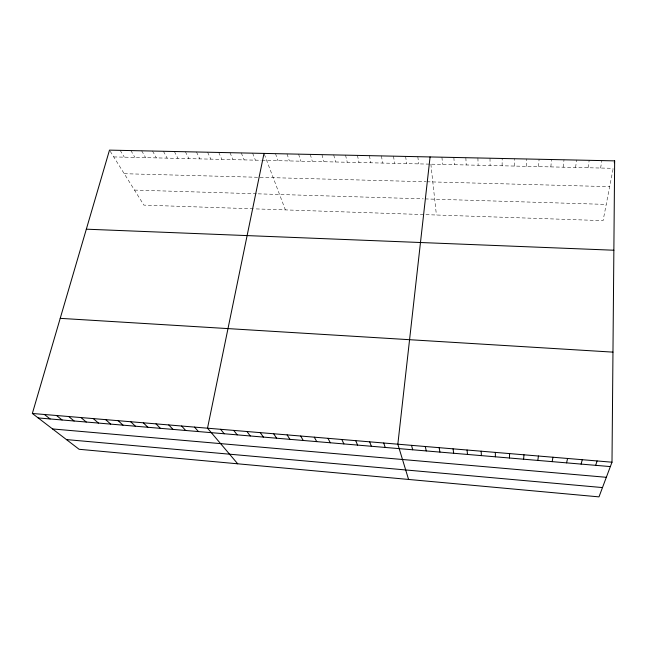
<?xml version="1.0" encoding="UTF-8"?>
<svg xmlns="http://www.w3.org/2000/svg" width="647" height="647" viewBox="0 0 647 647"><rect width="100%" height="100%" fill="white"/><g stroke="black" fill="none" stroke-linecap="round" stroke-linejoin="round"><path stroke-width="0.49" stroke-dasharray="3.23 2.43" d="M502.112 165.786L502.177 158.475M514.203 166.061L514.414 158.733M526.359 166.344L526.715 159M538.571 166.619L539.08 159.259M550.848 166.902L551.511 159.526M563.189 167.185L564.006 159.793M575.595 167.468L576.566 160.06M588.066 167.751L589.191 160.327M600.602 168.034L601.888 160.593M613.033 169.215L603.077 220.643L254.287 208.852M113.743 156.922L261.024 160.286M261.962 160.31L613.21 168.325M124.248 173.711L425.936 181.758M426.915 181.783L609.66 186.66M134.487 190.081L256.309 193.776M258.234 193.841L423.251 198.855M425.152 198.912L606.215 204.412M253.349 208.819L143.901 205.123L109.489 150.128M120.172 150.355L124.313 157.164M130.904 150.581L134.94 157.407M141.693 150.816L145.624 157.65M152.538 151.042L156.356 157.9M163.432 151.277L167.136 158.143M174.383 151.511L177.974 158.394M185.39 151.738L188.867 158.636M196.453 151.98L199.818 158.887M207.574 152.215L210.817 159.138M218.743 152.449L221.872 159.388M229.976 152.692L232.985 159.647M241.266 152.927L244.154 159.898M252.613 153.169L255.387 160.157M264.348 154.285L285.376 209.903M275.485 153.654L278.008 160.674M287.009 153.905L289.403 160.933M298.59 154.148L300.863 161.192M310.236 154.398L312.38 161.459M321.939 154.641L323.953 161.718M333.706 154.892L335.583 161.985M345.53 155.143L347.277 162.251M357.419 155.401L359.036 162.518M369.372 155.652L370.852 162.793M381.382 155.911L382.733 163.06M393.457 156.162L394.67 163.335M405.604 156.42L406.672 163.61M417.808 156.679L418.738 163.885M430.87 164.16L436.41 215.006M441.941 157.197L442.588 164.427M453.862 157.447L454.372 164.702M465.848 157.706L466.22 164.969M477.898 157.957L478.125 165.244M490.005 158.216L490.086 165.511"/><path stroke-width="0.97" d="M611.997 462.201L614.65 160.868L109.489 150.128L32.35 413.473L79.104 449.285L598.993 496.872L611.997 462.201L32.35 413.473M509.44 458.011L509.618 453.596M523.601 459.208L523.981 454.801M430.077 156.946L397.84 444.198L408.58 479.443M537.835 460.421L538.425 456.014M552.166 461.643L552.959 457.235M614.286 162.729L614.65 160.868M264.016 153.412L207.509 428.193L237.716 463.802M566.578 462.864L567.581 458.464M581.079 464.093L582.292 459.702M595.669 465.339L597.1 460.947M86.334 229.184L613.866 250.227M60.211 318.348L612.968 352.13M38.197 417.946L610.347 466.584M52.553 428.945L606.336 477.3M66.439 439.58L602.478 487.571M44.4 414.484L50.11 418.957M56.515 415.503L62.088 419.976M68.695 416.522L74.13 421.003M80.956 417.558L86.245 422.03M93.281 418.593L98.433 423.065M105.679 419.636L110.686 424.108M118.15 420.679L123.011 425.16M130.694 421.739L135.401 426.211M143.31 422.798L147.872 427.271M156 423.866L160.407 428.338M168.762 424.942L173.024 429.406M181.605 426.017L185.705 430.49M194.521 427.101L198.467 431.573M220.578 429.293L224.21 433.757M233.729 430.401L237.19 434.865M246.952 431.509L250.26 435.973M260.256 432.633L263.394 437.089M273.649 433.757L276.609 438.213M287.114 434.889L289.905 439.345M300.661 436.029L303.281 440.486M314.288 437.17L316.739 441.626M328.005 438.326L330.277 442.774M341.802 439.483L343.897 443.931M355.68 440.647L357.597 445.096M369.647 441.828L371.378 446.268M383.703 443.009L385.24 447.449M411.524 445.346L412.689 449.786M425.289 446.503L426.268 450.935M439.135 447.667L439.928 452.099M453.062 448.84L453.668 453.264M467.069 450.013L467.482 454.437M481.166 451.202L481.384 455.625M495.351 452.39L495.376 456.814"/></g></svg>
